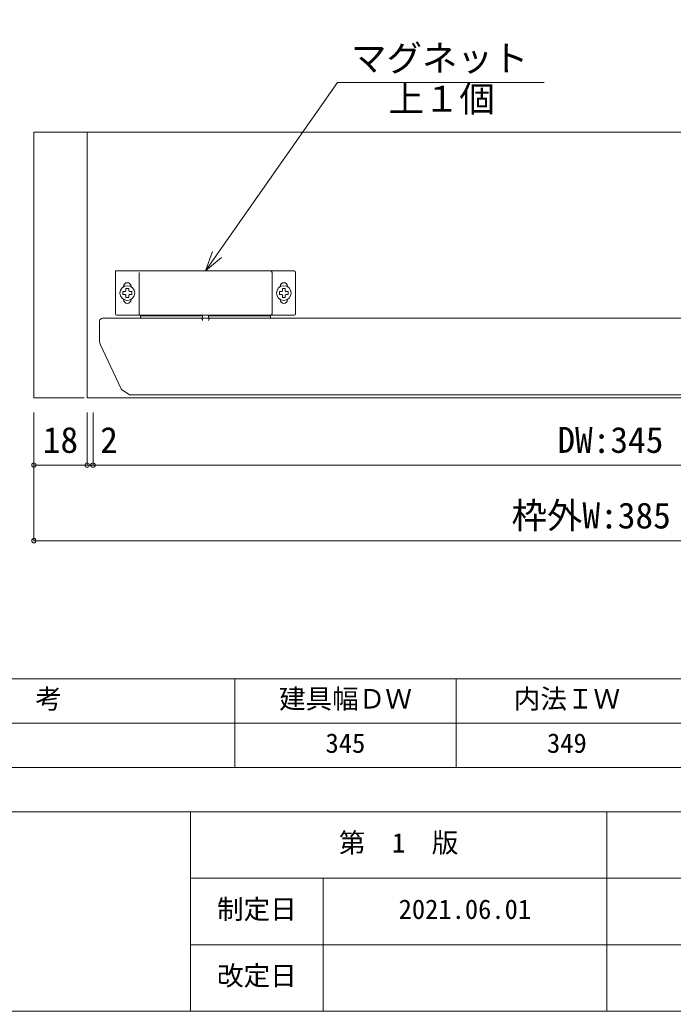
# Model space of a CAD drawing. Units: millimetres on the paper, enlarged 10 times, with parts at other scales. Extents: x -2058 to 1892, y -400 to 2383.
# Drawn here: x -1451 to -713, y -400 to 719 of the extents above; entities that cross this region are included whole.
import ezdxf
from ezdxf.enums import TextEntityAlignment as Align

# ---------------------------------------------------------------- set-up
doc = ezdxf.new("R2010")
doc.units = ezdxf.units.MM
doc.header["$LTSCALE"] = 10
doc.header["$PDMODE"] = 32
doc.header["$PDSIZE"] = 5
doc.layers.add('0-0_0', color=7, linetype='Continuous', lineweight=18)
doc.layers.add('2-0_NOTE$005', color=7, linetype='Continuous', lineweight=18)
doc.styles.add('ＭＳ ゴシック', font='')
doc.styles.get('ＭＳ ゴシック').set_extended_font_data('MS Gothic')

msp = doc.modelspace()

# ---------------------------------------------------------------- linework, layer by layer
at = {"layer": '0-0_0'}
for p, q in [((-2007.96, -24.69), (292.04, -24.69)), ((-1207.96, -24.69), (-1207.96, -124.69)), ((-957.96, -24.69), (-957.96, -124.69)), ((-2007.96, -74.69), (292.04, -74.69)), ((-2007.96, -124.69), (292.04, -124.69)), ((-2057.96, -174.69), (1892.04, -174.69)), ((-1257.96, -174.69), (-1257.96, -399.69)), ((-787.96, -174.69), (-787.96, -399.69)), ((1892.04, -249.69), (-1257.96, -249.69)), ((-1107.96, -249.69), (-1107.96, -399.69)), ((-17.96, -324.69), (-1257.96, -324.69)), ((1892.04, -399.69), (-2057.96, -399.69))]:
    msp.add_line(p, q, dxfattribs=at)
msp.add_lwpolyline([(-2007.96, 2332.81), (-2007.96, -124.69), (292.04, -124.69)], dxfattribs=at)
at = {"layer": '2-0_NOTE$005'}
for p, q in [((-1434.63, 592.59), (-1374.63, 592.59)), ((-1434.63, 292.59), (-1434.63, 592.59)), ((-262.96, 592.59), (-1434.63, 592.59)), ((-1434.63, 292.59), (-1434.63, 592.59)), ((-1167.56, 435.93), (-1342.56, 435.93)), ((-1342.56, 387.59), (-1342.56, 435.93)), ((-1315.89, 387.59), (-1315.89, 434.26)), ((-1140.89, 435.93), (-1167.56, 435.93)), ((-1140.89, 435.93), (-1167.56, 435.93)), ((-1165.89, 387.59), (-1165.89, 434.26)), ((-1139.22, 387.59), (-1139.22, 434.26)), ((-1333.39, 418.43), (-1333.39, 418.14)), ((-1330.89, 413.43), (-1330.89, 415.93)), ((-1330.89, 415.93), (-1327.56, 415.93)), ((-1327.56, 413.43), (-1327.56, 415.93)), ((-1325.06, 418.43), (-1325.06, 418.14)), ((-1156.72, 418.43), (-1156.72, 418.14)), ((-1154.22, 413.43), (-1154.22, 415.93)), ((-1154.22, 415.93), (-1150.89, 415.93)), ((-1150.89, 413.43), (-1150.89, 415.93)), ((-1148.39, 418.43), (-1148.39, 418.14)), ((-1331.72, 412.59), (-1334.22, 412.59)), ((-1334.22, 412.59), (-1334.22, 409.26)), ((-1331.72, 409.26), (-1334.22, 409.26)), ((-1333.39, 403.71), (-1333.39, 403.43)), ((-1330.89, 408.43), (-1330.89, 405.93)), ((-1330.89, 405.93), (-1327.56, 405.93)), ((-1327.56, 408.43), (-1327.56, 405.93)), ((-1326.72, 412.59), (-1324.22, 412.59)), ((-1326.72, 409.26), (-1324.22, 409.26)), ((-1325.06, 403.71), (-1325.06, 403.43)), ((-1324.22, 412.59), (-1324.22, 409.26)), ((-1155.06, 412.59), (-1157.56, 412.59)), ((-1157.56, 412.59), (-1157.56, 409.26)), ((-1155.06, 409.26), (-1157.56, 409.26)), ((-1156.72, 403.71), (-1156.72, 403.43)), ((-1154.22, 408.43), (-1154.22, 405.93)), ((-1154.22, 405.93), (-1150.89, 405.93)), ((-1150.89, 408.43), (-1150.89, 405.93)), ((-1150.06, 412.59), (-1147.56, 412.59)), ((-1150.06, 409.26), (-1147.56, 409.26)), ((-1148.39, 403.71), (-1148.39, 403.43)), ((-1147.56, 412.59), (-1147.56, 409.26)), ((-1357.12, 382.59), (-519.63, 382.59)), ((-1340.89, 385.93), (-1314.22, 385.93)), ((-1314.22, 383.43), (-1314.22, 385.93)), ((-1167.56, 385.93), (-1314.22, 385.93)), ((-1313.72, 385.26), (-1314.06, 385.93)), ((-1244.72, 385.26), (-1313.72, 385.26)), ((-1245.06, 382.59), (-1313.39, 382.59)), ((-1312.56, 385.26), (-1312.56, 385.93)), ((-1245.89, 385.26), (-1245.89, 385.93)), ((-1244.72, 385.26), (-1244.39, 385.93)), ((-1244.22, 383.43), (-1244.22, 385.93)), ((-1237.56, 383.43), (-1237.56, 385.93)), ((-1237.06, 385.26), (-1237.39, 385.93)), ((-1237.06, 385.26), (-1168.06, 385.26)), ((-1236.72, 382.59), (-1168.39, 382.59)), ((-1235.89, 385.26), (-1235.89, 385.93)), ((-1169.22, 385.26), (-1169.22, 385.93)), ((-1168.06, 385.26), (-1167.72, 385.93)), ((-1167.56, 383.43), (-1167.56, 385.93)), ((-1140.89, 385.93), (-1167.56, 385.93)), ((-1360.45, 379.26), (-1360.45, 355.92)), ((-1336.32, 302.84), (-1359.89, 353.39)), ((-1326.94, 296.11), (-1335.99, 302.44)), ((-1377.96, 292.59), (-1434.63, 292.59)), ((-1326.94, 295.93), (-519.63, 295.93))]:
    msp.add_line(p, q, dxfattribs=at)
at = {"layer": '2-0_NOTE$005', "color": 4}
for p, q in [((-1240.89, 435.93), (-1232.91, 457.85)), ((-1240.89, 435.93), (-1223.02, 450.93)), ((-1434.63, 275.93), (-1434.63, 131.39)), ((-1367.96, 275.93), (-1367.96, 216.71)), ((-1374.63, 216.69), (-1367.96, 216.69)), ((-217.96, 216.71), (-1367.96, 216.71)), ((-151.29, 131.39), (-1434.63, 131.39))]:
    msp.add_line(p, q, dxfattribs=at)
for points in [[(-1240.89, 435.93), (-1092.11, 648.41), (-858.63, 648.41)], [(-1374.63, 275.93), (-1374.63, 216.71), (-1434.63, 216.71)]]:
    msp.add_lwpolyline(points, dxfattribs=at)
at = {"layer": '2-0_NOTE$005'}
msp.add_lwpolyline([(-1374.63, 592.59), (-1374.63, 292.59), (-207.96, 292.59)], dxfattribs=at)
for centre in [(-1329.22, 410.93), (-1152.56, 410.93)]:
    msp.add_circle(centre, 8.33, dxfattribs=at)
for centre, radius, start, end in [((-1167.56, 434.26), 1.67, 0, 90), ((-1167.56, 434.26), 1.67, 0, 90), ((-1140.89, 434.26), 1.67, 0, 90), ((-1140.89, 434.26), 1.67, 0, 90), ((-1329.22, 418.43), 4.17, 0, 180), ((-1152.56, 418.43), 4.17, 0, 180), ((-1329.22, 403.43), 4.17, 180, 0), ((-1331.72, 413.43), 0.833, 270, 0), ((-1331.72, 408.43), 0.833, 0, 90), ((-1326.72, 413.43), 0.833, 180, 270), ((-1326.72, 408.43), 0.833, 90, 180), ((-1152.56, 403.43), 4.17, 180, 0), ((-1155.06, 413.43), 0.833, 270, 0), ((-1155.06, 408.43), 0.833, 0, 90), ((-1150.06, 413.43), 0.833, 180, 270), ((-1150.06, 408.43), 0.833, 90, 180), ((-1357.12, 379.26), 3.33, 90, 180), ((-1340.89, 387.59), 1.67, 180, 270), ((-1314.22, 387.59), 1.67, 180, 270), ((-1313.39, 383.43), 0.833, 180, 270), ((-1246.89, 379.93), 2.67, 0, 90), ((-1245.06, 383.43), 0.833, 270, 0), ((-1234.89, 379.93), 2.67, 90, 180), ((-1236.72, 383.43), 0.833, 180, 270), ((-1168.39, 383.43), 0.833, 270, 0), ((-1167.56, 387.59), 1.67, 270, 0), ((-1140.89, 387.59), 1.67, 270, 0), ((-1354.45, 355.92), 6, 180, 205)]:
    msp.add_arc(centre, radius, start, end, dxfattribs=at)
at = {"layer": '2-0_NOTE$005', "color": 4}
for p in [(-1434.63, 216.71), (-1374.63, 216.71), (-1374.63, 216.69), (-1367.96, 216.71), (-1367.96, 216.69), (-1434.63, 131.39)]:
    msp.add_point(p, dxfattribs=at)

# ---------------------------------------------------------------- texts
at = {"layer": '0-0_0', "style": 'ＭＳ ゴシック'}
for s, p in [('備\u3000\u3000\u3000\u3000\u3000考', (-1612.96, -64.69)), ('建具幅ＤＷ', (-1157.96, -64.69)), ('内法ＩＷ', (-892.96, -64.69)), ('345', (-1105.46, -114.69)), ('349', (-855.46, -114.69)), ('第\u30001\u3000版', (-1090.46, -227.19)), ('制定日', (-1227.96, -302.19)), ('2021.06.01', (-1022.96, -302.19)), ('改定日', (-1227.96, -377.19))]:
    msp.add_text(s, height=21.99, dxfattribs=at).set_placement(p, align=Align.BOTTOM_LEFT)
at = {"layer": '2-0_NOTE$005', "style": 'ＭＳ ゴシック'}
for s, p in [('マグネット', (-1076.6, 652.61)), ('上１個', (-1034.33, 606.69)), ('18', (-1424.63, 221.71)), ('2', (-1359.87, 221.69)), ('DW:345', (-843.75, 221.71)), ('枠外W:385', (-895.46, 136.39))]:
    msp.add_text(s, height=29.33, dxfattribs=at).set_placement(p, align=Align.BOTTOM_LEFT)

doc.saveas('drawing.dxf')
